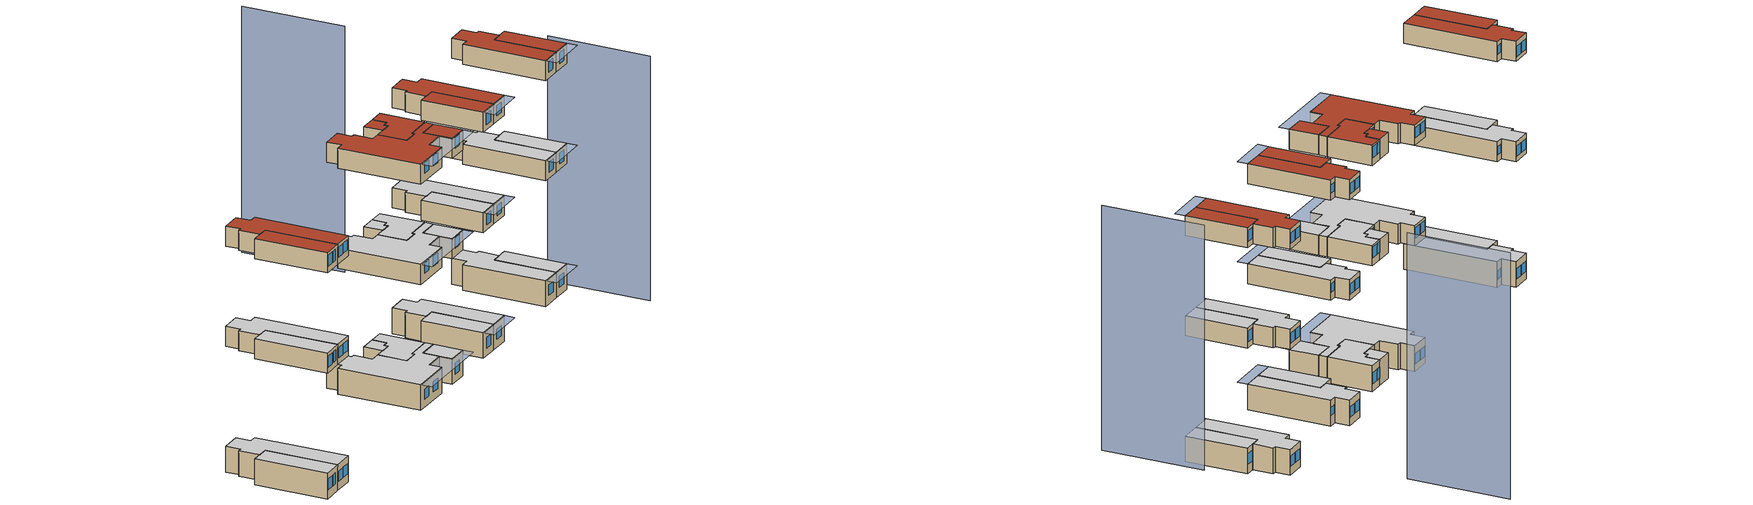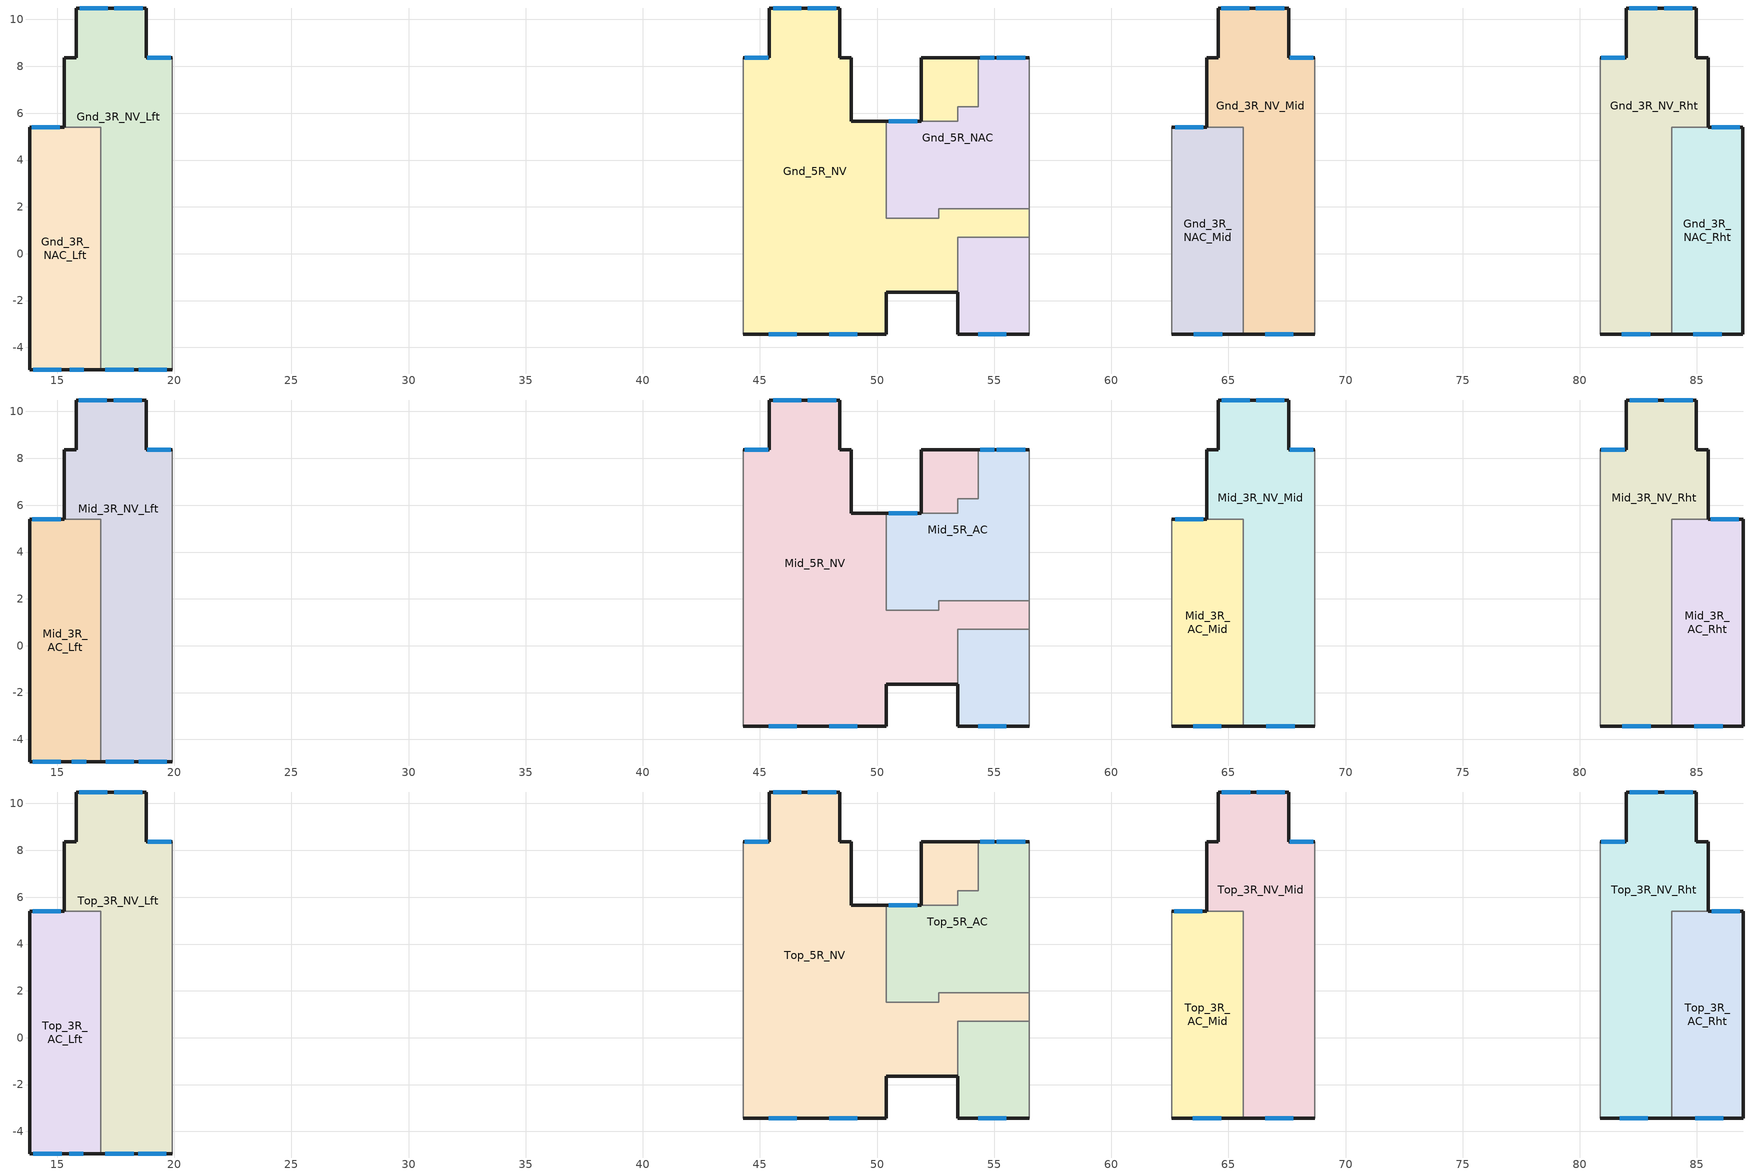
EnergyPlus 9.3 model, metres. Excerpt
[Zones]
Gnd_5R_NAC
 floor ground (Exterior Floor): 56.49,0.71 56.49,-3.44 53.44,-3.44 53.44,0.71 z0; 56.49,8.36 56.49,1.93 52.64,1.93 52.64,1.51 50.39,1.51 50.39,5.66 53.44,5.66 53.44,6.27 54.33,6.27 54.33,8.36 z0
 wall outside (Exterior Wall): 56.49,8.36 54.33,8.36 / 53.44,-1.64 53.44,-3.44 56.49,-3.44 / 51.88,5.66 50.39,5.66 z0:3.6
 wall to Gnd_5R_NV (Interior Wall): 50.39,5.66 50.39,1.51 52.64,1.51 52.64,1.93 56.49,1.93 / 54.33,8.36 54.33,6.27 53.44,6.27 53.44,5.66 51.88,5.66 / 56.49,0.71 53.44,0.71 53.44,-1.64 z0:3.6
 wall adiabatic (Exterior Wall): 56.49,-3.44 56.49,0.71 z0:3.6
 wall adiabatic (Interior Wall): 56.49,1.93 56.49,8.36 z0:3.6
 window (Exterior Window): 54.31,-3.44 55.51,-3.44 z1.11:2.62; 51.71,5.66 50.51,5.66 z0.97:2.48; 55.01,8.36 54.41,8.36 z1.04:2.56; 56.32,8.36 55.12,8.36 z1.03:2.55
 ceiling adiabatic (Interior Ceiling): 50.39,5.66 50.39,1.51 52.64,1.51 52.64,1.93 56.49,1.93 56.49,8.36 54.33,8.36 54.33,6.27 53.44,6.27 53.44,5.66 z3.6; 53.44,0.71 53.44,-3.44 56.49,-3.44 56.49,0.71 z3.6
Gnd_5R_NV
 floor ground (Exterior Floor): 50.39,5.66 50.39,1.51 52.64,1.51 52.64,1.93 56.49,1.93 56.49,0.71 53.44,0.71 53.44,-1.64 50.39,-1.64 50.39,-3.44 44.3,-3.44 44.3,8.36 45.41,8.36 45.41,10.49 48.41,10.49 48.41,8.36 48.91,8.36 48.91,5.66 z0; 54.33,8.36 54.33,6.27 53.44,6.27 53.44,5.66 51.88,5.66 51.88,8.36 z0
 wall outside (Exterior Wall): 50.39,5.66 48.91,5.66 48.91,8.36 48.41,8.36 48.41,10.49 45.41,10.49 45.41,8.36 44.3,8.36 / 44.3,-3.44 50.39,-3.44 50.39,-1.64 53.44,-1.64 / 54.33,8.36 51.88,8.36 51.88,5.66 z0:3.6
 wall adiabatic (Interior Wall): 44.3,8.36 44.3,-3.44 z0:3.6
 wall adiabatic (Exterior Wall): 56.49,0.71 56.49,1.93 z0:3.6
 window (Exterior Window): 45.37,-3.44 46.57,-3.44 z1.14:2.56; 47.96,-3.44 49.16,-3.44 z1.13:2.54; 48.25,10.49 47.05,10.49 z1:2.42; 46.76,10.49 45.56,10.49 z0.99:2.4; 45.35,8.36 44.35,8.36 z1.21:2.34
 ceiling adiabatic (Interior Ceiling): 45.41,10.49 45.41,8.36 44.3,8.36 44.3,-3.44 50.39,-3.44 50.39,-1.64 53.44,-1.64 53.44,0.71 56.49,0.71 56.49,1.93 52.64,1.93 52.64,1.51 50.39,1.51 50.39,5.66 48.91,5.66 48.91,8.36 48.41,8.36 48.41,10.49 z3.6; 51.88,8.36 51.88,5.66 53.44,5.66 53.44,6.27 54.33,6.27 54.33,8.36 z3.6
Gnd_3R_NAC_Rht
 floor ground (Exterior Floor): 86.97,5.4 86.97,-3.44 83.92,-3.44 83.92,5.4 z0
 wall outside (Exterior Wall): 83.92,-3.44 86.97,-3.44 86.97,5.4 85.48,5.4 z0:3.6
 wall to Gnd_3R_NV_Rht (Interior Wall): 85.48,5.4 83.92,5.4 83.92,-3.44 z0:3.6
 window (Exterior Window): 84.85,-3.44 86.05,-3.44 z1.13:2.65; 86.83,5.4 85.63,5.4 z1.27:2.79
 ceiling adiabatic (Interior Ceiling): 83.92,5.4 83.92,-3.44 86.97,-3.44 86.97,5.4 z3.6
Gnd_3R_NV_Rht
 floor ground (Exterior Floor): 84.98,10.49 84.98,8.36 85.48,8.36 85.48,5.4 83.92,5.4 83.92,-3.44 80.87,-3.44 80.87,8.36 81.98,8.36 81.98,10.49 z0
 wall outside (Exterior Wall): 80.87,-3.44 83.92,-3.44 / 85.48,5.4 85.48,8.36 84.98,8.36 84.98,10.49 81.98,10.49 81.98,8.36 80.87,8.36 z0:3.6
 wall adiabatic (Interior Wall): 80.87,8.36 80.87,-3.44 z0:3.6
 window (Exterior Window): 83.31,10.49 82.11,10.49 z1.19:2.6; 84.8,10.49 83.6,10.49 z1.2:2.62; 81.8,-3.44 83,-3.44 z1.25:2.66; 81.93,8.36 80.93,8.36 z1.51:2.64
 ceiling adiabatic (Interior Ceiling): 81.98,10.49 81.98,8.36 80.87,8.36 80.87,-3.44 83.92,-3.44 83.92,5.4 85.48,5.4 85.48,8.36 84.98,8.36 84.98,10.49 z3.6
Gnd_3R_NV_Mid
 floor ground (Exterior Floor): 67.57,10.49 67.57,8.36 68.68,8.36 68.68,-3.44 65.63,-3.44 65.63,5.4 64.07,5.4 64.07,8.36 64.57,8.36 64.57,10.49 z0
 wall outside (Exterior Wall): 65.63,-3.44 68.68,-3.44 / 68.68,8.36 67.57,8.36 67.57,10.49 64.57,10.49 64.57,8.36 64.07,8.36 64.07,5.4 z0:3.6
 wall to Gnd_3R_NAC_Mid (Interior Wall): 64.07,5.4 65.63,5.4 65.63,-3.44 z0:3.6
 wall adiabatic (Interior Wall): 68.68,-3.44 68.68,8.36 z0:3.6
 window (Exterior Window): 67.38,10.49 66.18,10.49 z1.16:2.57; 65.89,10.49 64.69,10.49 z1.14:2.56; 66.57,-3.44 67.77,-3.44 z1.12:2.53; 68.62,8.36 67.62,8.36 z1.45:2.57
 ceiling adiabatic (Interior Ceiling): 64.57,10.49 64.57,8.36 64.07,8.36 64.07,5.4 65.63,5.4 65.63,-3.44 68.68,-3.44 68.68,8.36 67.57,8.36 67.57,10.49 z3.6
Gnd_3R_NAC_Mid
 floor ground (Exterior Floor): 65.63,5.4 65.63,-3.44 62.59,-3.44 62.59,5.4 z0
 wall outside (Exterior Wall): 62.59,-3.44 65.63,-3.44 / 64.07,5.4 62.59,5.4 z0:3.6
 wall adiabatic (Interior Wall): 62.59,5.4 62.59,-3.44 z0:3.6
 window (Exterior Window): 63.53,-3.44 64.73,-3.44 z1.06:2.57; 63.94,5.4 62.74,5.4 z1.06:2.58
 ceiling adiabatic (Interior Ceiling): 62.59,5.4 62.59,-3.44 65.63,-3.44 65.63,5.4 z3.6
Gnd_3R_NAC_Lft
 floor ground (Exterior Floor): 16.87,5.4 16.87,-4.96 13.82,-4.96 13.82,5.4 z0
 wall outside (Exterior Wall): 15.31,5.4 13.82,5.4 13.82,-4.96 16.87,-4.96 z0:3.6
 wall to Gnd_3R_NV_Lft (Interior Wall): 16.87,-4.96 16.87,5.4 15.31,5.4 z0:3.6
 window (Exterior Window): 15.54,-4.96 16.14,-4.96 z1.2:2.72; 15.12,5.4 13.92,5.4 z0.96:2.48; 13.98,-4.96 15.18,-4.96 z1.22:2.73
 ceiling adiabatic (Interior Ceiling): 13.82,5.4 13.82,-4.96 16.87,-4.96 16.87,5.4 z3.6
Gnd_3R_NV_Lft
 floor ground (Exterior Floor): 18.81,10.49 18.81,8.36 19.92,8.36 19.92,-4.96 16.87,-4.96 16.87,5.4 15.31,5.4 15.31,8.36 15.81,8.36 15.81,10.49 z0
 wall outside (Exterior Wall): 19.92,8.36 18.81,8.36 18.81,10.49 15.81,10.49 15.81,8.36 15.31,8.36 15.31,5.4 / 16.87,-4.96 19.92,-4.96 z0:3.6
 wall adiabatic (Interior Wall): 19.92,-4.96 19.92,8.36 z0:3.6
 window (Exterior Window): 18.65,10.49 17.45,10.49 z1.13:2.55; 17.16,10.49 15.96,10.49 z1.12:2.53; 18.48,-4.96 19.68,-4.96 / 17.06,-4.96 18.26,-4.96 z1.21:2.63; 19.84,8.36 18.84,8.36 z1.16:2.29
 ceiling adiabatic (Interior Ceiling): 15.81,10.49 15.81,8.36 15.31,8.36 15.31,5.4 16.87,5.4 16.87,-4.96 19.92,-4.96 19.92,8.36 18.81,8.36 18.81,10.49 z3.6
Mid_5R_AC
 floor adiabatic (Interior Floor): 56.49,8.36 56.49,1.93 52.64,1.93 52.64,1.51 50.39,1.51 50.39,5.66 53.44,5.66 53.44,6.27 54.33,6.27 54.33,8.36 z17.6; 56.49,0.71 56.49,-3.44 53.44,-3.44 53.44,0.71 z17.6
 wall outside (Exterior Wall): 56.49,8.36 54.33,8.36 / 53.44,-1.64 53.44,-3.44 56.49,-3.44 / 51.88,5.66 50.39,5.66 z17.6:20.4
 wall to Mid_5R_NV (Interior Wall): 50.39,5.66 50.39,1.51 52.64,1.51 52.64,1.93 56.49,1.93 / 54.33,8.36 54.33,6.27 53.44,6.27 53.44,5.66 51.88,5.66 / 56.49,0.71 53.44,0.71 53.44,-1.64 z17.6:20.4
 wall adiabatic (Exterior Wall): 56.49,-3.44 56.49,0.71 z17.6:20.4
 wall adiabatic (Interior Wall): 56.49,1.93 56.49,8.36 z17.6:20.4
 window (Exterior Window): 55.01,8.36 54.41,8.36 z18.64:20.16; 56.32,8.36 55.12,8.36 z18.63:20.15; 51.71,5.66 50.51,5.66 z18.57:20.08; 54.31,-3.44 55.51,-3.44 z18.71:20.22
 ceiling adiabatic (Interior Ceiling): 53.44,0.71 53.44,-3.44 56.49,-3.44 56.49,0.71 z20.4; 50.39,5.66 50.39,1.51 52.64,1.51 52.64,1.93 56.49,1.93 56.49,8.36 54.33,8.36 54.33,6.27 53.44,6.27 53.44,5.66 z20.4
Mid_5R_NV
 floor adiabatic (Interior Floor): 50.39,5.66 50.39,1.51 52.64,1.51 52.64,1.93 56.49,1.93 56.49,0.71 53.44,0.71 53.44,-1.64 50.39,-1.64 50.39,-3.44 44.3,-3.44 44.3,8.36 45.41,8.36 45.41,10.49 48.41,10.49 48.41,8.36 48.91,8.36 48.91,5.66 z17.6; 54.33,8.36 54.33,6.27 53.44,6.27 53.44,5.66 51.88,5.66 51.88,8.36 z17.6
 wall outside (Exterior Wall): 50.39,5.66 48.91,5.66 48.91,8.36 48.41,8.36 48.41,10.49 45.41,10.49 45.41,8.36 44.3,8.36 / 44.3,-3.44 50.39,-3.44 50.39,-1.64 53.44,-1.64 / 54.33,8.36 51.88,8.36 51.88,5.66 z17.6:20.4
 wall adiabatic (Interior Wall): 44.3,8.36 44.3,-3.44 z17.6:20.4
 wall adiabatic (Exterior Wall): 56.49,0.71 56.49,1.93 z17.6:20.4
 window (Exterior Window): 45.35,8.36 44.35,8.36 z18.81:19.94; 46.76,10.49 45.56,10.49 z18.59:20; 48.25,10.49 47.05,10.49 z18.6:20.02; 47.96,-3.44 49.16,-3.44 z18.73:20.14; 45.37,-3.44 46.57,-3.44 z18.74:20.16
 ceiling adiabatic (Interior Ceiling): 45.41,10.49 45.41,8.36 44.3,8.36 44.3,-3.44 50.39,-3.44 50.39,-1.64 53.44,-1.64 53.44,0.71 56.49,0.71 56.49,1.93 52.64,1.93 52.64,1.51 50.39,1.51 50.39,5.66 48.91,5.66 48.91,8.36 48.41,8.36 48.41,10.49 z20.4; 51.88,8.36 51.88,5.66 53.44,5.66 53.44,6.27 54.33,6.27 54.33,8.36 z20.4
Mid_3R_AC_Rht
 floor adiabatic (Interior Floor): 86.97,5.4 86.97,-3.44 83.92,-3.44 83.92,5.4 z17.6
 wall outside (Exterior Wall): 83.92,-3.44 86.97,-3.44 86.97,5.4 85.48,5.4 z17.6:20.4
 wall to Mid_3R_NV_Rht (Interior Wall): 85.48,5.4 83.92,5.4 83.92,-3.44 z17.6:20.4
 window (Exterior Window): 86.79,5.4 85.59,5.4 z18.38:19.89; 84.9,-3.44 86.1,-3.44 z18.35:19.86
 ceiling adiabatic (Interior Ceiling): 83.92,5.4 83.92,-3.44 86.97,-3.44 86.97,5.4 z20.4
Mid_3R_AC_Mid
 floor adiabatic (Interior Floor): 65.63,5.4 65.63,-3.44 62.59,-3.44 62.59,5.4 z17.6
 wall outside (Exterior Wall): 64.07,5.4 62.59,5.4 / 62.59,-3.44 65.63,-3.44 z17.6:20.4
 wall to Mid_3R_NV_Mid (Interior Wall): 65.63,-3.44 65.63,5.4 64.07,5.4 z17.6:20.4
 wall adiabatic (Interior Wall): 62.59,5.4 62.59,-3.44 z17.6:20.4
 window (Exterior Window): 63.5,-3.44 64.7,-3.44 z18.3:19.82; 63.92,5.4 62.72,5.4 z18.34:19.85
 ceiling adiabatic (Interior Ceiling): 62.59,5.4 62.59,-3.44 65.63,-3.44 65.63,5.4 z20.4
Mid_3R_NV_Mid
 floor adiabatic (Interior Floor): 67.57,10.49 67.57,8.36 68.68,8.36 68.68,-3.44 65.63,-3.44 65.63,5.4 64.07,5.4 64.07,8.36 64.57,8.36 64.57,10.49 z17.6
 wall outside (Exterior Wall): 68.68,8.36 67.57,8.36 67.57,10.49 64.57,10.49 64.57,8.36 64.07,8.36 64.07,5.4 / 65.63,-3.44 68.68,-3.44 z17.6:20.4
 wall adiabatic (Interior Wall): 68.68,-3.44 68.68,8.36 z17.6:20.4
 window (Exterior Window): 65.91,10.49 64.71,10.49 z18.33:19.75; 67.39,10.49 66.19,10.49 z18.35:19.76; 66.62,-3.44 67.82,-3.44 z18.36:19.78; 68.61,8.36 67.61,8.36 z18.68:19.8
 ceiling adiabatic (Interior Ceiling): 64.57,10.49 64.57,8.36 64.07,8.36 64.07,5.4 65.63,5.4 65.63,-3.44 68.68,-3.44 68.68,8.36 67.57,8.36 67.57,10.49 z20.4
Mid_3R_NV_Rht
 floor adiabatic (Interior Floor): 84.98,10.49 84.98,8.36 85.48,8.36 85.48,5.4 83.92,5.4 83.92,-3.44 80.87,-3.44 80.87,8.36 81.98,8.36 81.98,10.49 z17.6
 wall outside (Exterior Wall): 85.48,5.4 85.48,8.36 84.98,8.36 84.98,10.49 81.98,10.49 81.98,8.36 80.87,8.36 / 80.87,-3.44 83.92,-3.44 z17.6:20.4
 wall adiabatic (Interior Wall): 80.87,8.36 80.87,-3.44 z17.6:20.4
 window (Exterior Window): 83.33,10.49 82.13,10.49 z18.38:19.8; 84.82,10.49 83.62,10.49 z18.4:19.81; 81.92,8.36 80.92,8.36 z18.68:19.8; 81.82,-3.44 83.02,-3.44 z18.39:19.81
 ceiling adiabatic (Interior Ceiling): 81.98,10.49 81.98,8.36 80.87,8.36 80.87,-3.44 83.92,-3.44 83.92,5.4 85.48,5.4 85.48,8.36 84.98,8.36 84.98,10.49 z20.4
Mid_3R_AC_Lft
 floor adiabatic (Interior Floor): 16.87,5.4 16.87,-4.96 13.82,-4.96 13.82,5.4 z17.6
 wall outside (Exterior Wall): 15.31,5.4 13.82,5.4 13.82,-4.96 16.87,-4.96 z17.6:20.4
 wall to Mid_3R_NV_Lft (Interior Wall): 16.87,-4.96 16.87,5.4 15.31,5.4 z17.6:20.4
 window (Exterior Window): 15.15,5.4 13.95,5.4 z18.21:19.73; 13.96,-4.96 15.16,-4.96 z18.4:19.92; 15.63,-4.96 16.23,-4.96 z18.42:19.94
 ceiling adiabatic (Interior Ceiling): 13.82,5.4 13.82,-4.96 16.87,-4.96 16.87,5.4 z20.4
Mid_3R_NV_Lft
 floor adiabatic (Interior Floor): 18.81,10.49 18.81,8.36 19.92,8.36 19.92,-4.96 16.87,-4.96 16.87,5.4 15.31,5.4 15.31,8.36 15.81,8.36 15.81,10.49 z17.6
 wall outside (Exterior Wall): 19.92,8.36 18.81,8.36 18.81,10.49 15.81,10.49 15.81,8.36 15.31,8.36 15.31,5.4 / 16.87,-4.96 19.92,-4.96 z17.6:20.4
 wall adiabatic (Interior Wall): 19.92,-4.96 19.92,8.36 z17.6:20.4
 window (Exterior Window): 18.61,10.49 17.41,10.49 z18.27:19.68; 17.13,10.49 15.93,10.49 z18.25:19.67; 19.85,8.36 18.85,8.36 z18.53:19.66; 18.48,-4.96 19.68,-4.96 / 17.08,-4.96 18.28,-4.96 z18.43:19.84
 ceiling adiabatic (Interior Ceiling): 15.81,10.49 15.81,8.36 15.31,8.36 15.31,5.4 16.87,5.4 16.87,-4.96 19.92,-4.96 19.92,8.36 18.81,8.36 18.81,10.49 z20.4
Top_5R_NV
 floor adiabatic (Exterior Floor): 50.39,5.66 50.39,1.51 52.64,1.51 52.64,1.93 56.49,1.93 56.49,0.71 53.44,0.71 53.44,-1.64 50.39,-1.64 50.39,-3.44 44.3,-3.44 44.3,8.36 45.41,8.36 45.41,10.49 48.41,10.49 48.41,8.36 48.91,8.36 48.91,5.66 z31.6
 floor adiabatic (Interior Floor): 54.33,8.36 54.33,6.27 53.44,6.27 53.44,5.66 51.88,5.66 51.88,8.36 z31.6
 wall outside (Exterior Wall): 50.39,5.66 48.91,5.66 48.91,8.36 48.41,8.36 48.41,10.49 45.41,10.49 45.41,8.36 44.3,8.36 / 44.3,-3.44 50.39,-3.44 50.39,-1.64 53.44,-1.64 / 54.33,8.36 51.88,8.36 51.88,5.66 z31.6:34.4
 wall adiabatic (Interior Wall): 44.3,8.36 44.3,-3.44 z31.6:34.4
 wall to Top_5R_AC (Interior Wall): 56.49,1.93 52.64,1.93 52.64,1.51 50.39,1.51 50.39,5.66 / 53.44,-1.64 53.44,0.71 56.49,0.71 / 51.88,5.66 53.44,5.66 53.44,6.27 54.33,6.27 54.33,8.36 z31.6:34.4
 wall adiabatic (Exterior Wall): 56.49,0.71 56.49,1.93 z31.6:34.4
 window (Exterior Window): 45.37,-3.44 46.57,-3.44 z32.74:34.16; 47.96,-3.44 49.16,-3.44 z32.73:34.14; 48.25,10.49 47.05,10.49 z32.6:34.02; 46.76,10.49 45.56,10.49 z32.59:34; 45.35,8.36 44.35,8.36 z32.81:33.94
 roof outside (Interior Floor): 45.41,10.49 45.41,8.36 44.3,8.36 44.3,-3.44 50.39,-3.44 50.39,-1.64 53.44,-1.64 53.44,0.71 56.49,0.71 56.49,1.93 52.64,1.93 52.64,1.51 50.39,1.51 50.39,5.66 48.91,5.66 48.91,8.36 48.41,8.36 48.41,10.49 z34.4
 roof outside (Exterior Roof): 51.88,8.36 51.88,5.66 53.44,5.66 53.44,6.27 54.33,6.27 54.33,8.36 z34.4
Top_5R_AC
 floor adiabatic (Interior Floor): 56.49,8.36 56.49,1.93 52.64,1.93 52.64,1.51 50.39,1.51 50.39,5.66 53.44,5.66 53.44,6.27 54.33,6.27 54.33,8.36 z31.6; 56.49,0.71 56.49,-3.44 53.44,-3.44 53.44,0.71 z31.6
 wall outside (Exterior Wall): 56.49,8.36 54.33,8.36 / 53.44,-1.64 53.44,-3.44 56.49,-3.44 / 51.88,5.66 50.39,5.66 z31.6:34.4
 wall adiabatic (Exterior Wall): 56.49,-3.44 56.49,0.71 z31.6:34.4
 wall adiabatic (Interior Wall): 56.49,1.93 56.49,8.36 z31.6:34.4
 window (Exterior Window): 54.31,-3.44 55.51,-3.44 z32.71:34.22; 56.32,8.36 55.12,8.36 z32.63:34.15; 51.71,5.66 50.51,5.66 z32.57:34.08; 55.01,8.36 54.41,8.36 z32.64:34.16
 roof outside (Exterior Roof): 53.44,0.71 53.44,-3.44 56.49,-3.44 56.49,0.71 z34.4; 50.39,5.66 50.39,1.51 52.64,1.51 52.64,1.93 56.49,1.93 56.49,8.36 54.33,8.36 54.33,6.27 53.44,6.27 53.44,5.66 z34.4
Top_3R_AC_Rht
 floor adiabatic (Interior Floor): 86.97,5.4 86.97,-3.44 83.92,-3.44 83.92,5.4 z31.6
 wall outside (Exterior Wall): 83.92,-3.44 86.97,-3.44 86.97,5.4 85.48,5.4 z31.6:34.4
 wall to Top_3R_NV_Rht (Interior Wall): 85.48,5.4 83.92,5.4 83.92,-3.44 z31.6:34.4
 window (Exterior Window): 86.83,5.4 85.63,5.4 z32.44:33.96; 84.93,-3.44 86.13,-3.44 z32.37:33.88
 roof outside (Exterior Roof): 83.92,5.4 83.92,-3.44 86.97,-3.44 86.97,5.4 z34.4
Top_3R_NV_Mid
 floor adiabatic (Interior Floor): 67.57,10.49 67.57,8.36 68.68,8.36 68.68,-3.44 65.63,-3.44 65.63,5.4 64.07,5.4 64.07,8.36 64.57,8.36 64.57,10.49 z31.6
 wall outside (Exterior Wall): 68.68,8.36 67.57,8.36 67.57,10.49 64.57,10.49 64.57,8.36 64.07,8.36 64.07,5.4 / 65.63,-3.44 68.68,-3.44 z31.6:34.4
 wall adiabatic (Interior Wall): 68.68,-3.44 68.68,8.36 z31.6:34.4
 wall to Top_3R_AC_Mid (Interior Wall): 64.07,5.4 65.63,5.4 65.63,-3.44 z31.6:34.4
 window (Exterior Window): 67.41,10.49 66.21,10.49 / 66.57,-3.44 67.77,-3.44 z32.36:33.77; 65.92,10.49 64.72,10.49 z32.35:33.76; 68.62,8.36 67.62,8.36 z32.52:33.64
 roof outside (Exterior Roof): 64.57,10.49 64.57,8.36 64.07,8.36 64.07,5.4 65.63,5.4 65.63,-3.44 68.68,-3.44 68.68,8.36 67.57,8.36 67.57,10.49 z34.4
Top_3R_AC_Lft
 floor adiabatic (Interior Floor): 16.87,5.4 16.87,-4.96 13.82,-4.96 13.82,5.4 z31.6
 wall outside (Exterior Wall): 15.31,5.4 13.82,5.4 13.82,-4.96 16.87,-4.96 z31.6:34.4
 wall to Top_3R_NV_Lft (Interior Wall): 16.87,-4.96 16.87,5.4 15.31,5.4 z31.6:34.4
 window (Exterior Window): 15.15,5.4 13.95,5.4 z32.35:33.86; 13.99,-4.96 15.19,-4.96 z32.49:34.01; 15.51,-4.96 16.11,-4.96 z32.47:33.98
 roof outside (Exterior Roof): 13.82,5.4 13.82,-4.96 16.87,-4.96 16.87,5.4 z34.4
Top_3R_AC_Mid
 floor adiabatic (Interior Floor): 65.63,5.4 65.63,-3.44 62.59,-3.44 62.59,5.4 z31.6
 wall outside (Exterior Wall): 64.07,5.4 62.59,5.4 / 62.59,-3.44 65.63,-3.44 z31.6:34.4
 wall adiabatic (Interior Wall): 62.59,5.4 62.59,-3.44 z31.6:34.4
 window (Exterior Window): 63.49,-3.44 64.69,-3.44 z32.34:33.86; 63.89,5.4 62.69,5.4 z32.32:33.83
 roof outside (Exterior Roof): 62.59,5.4 62.59,-3.44 65.63,-3.44 65.63,5.4 z34.4
Top_3R_NV_Rht
 floor adiabatic (Interior Floor): 84.98,10.49 84.98,8.36 85.48,8.36 85.48,5.4 83.92,5.4 83.92,-3.44 80.87,-3.44 80.87,8.36 81.98,8.36 81.98,10.49 z31.6
 wall outside (Exterior Wall): 85.48,5.4 85.48,8.36 84.98,8.36 84.98,10.49 81.98,10.49 81.98,8.36 80.87,8.36 / 80.87,-3.44 83.92,-3.44 z31.6:34.4
 wall adiabatic (Interior Wall): 80.87,8.36 80.87,-3.44 z31.6:34.4
 window (Exterior Window): 84.83,10.49 83.63,10.49 z32.36:33.78; 83.34,10.49 82.14,10.49 z32.35:33.76; 81.93,8.36 80.93,8.36 z32.74:33.86; 81.7,-3.44 82.9,-3.44 z32.47:33.88
 roof outside (Exterior Roof): 81.98,10.49 81.98,8.36 80.87,8.36 80.87,-3.44 83.92,-3.44 83.92,5.4 85.48,5.4 85.48,8.36 84.98,8.36 84.98,10.49 z34.4
Top_3R_NV_Lft
 floor adiabatic (Interior Floor): 18.81,10.49 18.81,8.36 19.92,8.36 19.92,-4.96 16.87,-4.96 16.87,5.4 15.31,5.4 15.31,8.36 15.81,8.36 15.81,10.49 z31.6
 wall outside (Exterior Wall): 19.92,8.36 18.81,8.36 18.81,10.49 15.81,10.49 15.81,8.36 15.31,8.36 15.31,5.4 / 16.87,-4.96 19.92,-4.96 z31.6:34.4
 wall adiabatic (Interior Wall): 19.92,-4.96 19.92,8.36 z31.6:34.4
 window (Exterior Window): 18.64,10.49 17.44,10.49 z32.22:33.63; 17.15,10.49 15.95,10.49 z32.2:33.62; 18.45,-4.96 19.65,-4.96 / 17.06,-4.96 18.26,-4.96 z32.53:33.94; 19.86,8.36 18.86,8.36 z32.6:33.73
 roof outside (Exterior Roof): 15.81,10.49 15.81,8.36 15.31,8.36 15.31,5.4 16.87,5.4 16.87,-4.96 19.92,-4.96 19.92,8.36 18.81,8.36 18.81,10.49 z34.4
shading: 88.32,-14.68 88.32,-0.08 z0:34.23; 79.43,24.49 79.43,39.09 z0:34.4; 44.3,-3.44 44.3,-4.96 56.49,-4.96 56.49,-3.44 53.44,-3.44 53.44,-1.64 50.39,-1.64 50.39,-3.44 z3.6; 44.3,-3.44 44.3,-4.96 56.49,-4.96 56.49,-3.44 53.44,-3.44 53.44,-1.64 50.39,-1.64 50.39,-3.44 z34.4; 44.3,-3.44 44.3,-4.96 56.49,-4.96 56.49,-3.44 53.44,-3.44 53.44,-1.64 50.39,-1.64 50.39,-3.44 z20.4; 68.68,-3.44 68.68,-4.96 62.59,-4.96 62.59,-3.44 z3.6; 86.97,-3.44 86.97,-4.96 80.87,-4.96 80.87,-3.44 z3.6; 68.68,-3.44 68.68,-4.96 62.59,-4.96 62.59,-3.44 z20.4; 86.97,-3.44 86.97,-4.96 80.87,-4.96 80.87,-3.44 z20.4; 68.68,-3.44 68.68,-4.96 62.59,-4.96 62.59,-3.44 z34.4; 86.97,-3.44 86.97,-4.96 80.87,-4.96 80.87,-3.44 z34.4
[Building]
Blk4: North Axis {deg}=351.6; Terrain=Urban; Loads Convergence Tolerance Value {W}=0.04; Temperature Convergence Tolerance Value {deltaC}=0.4; Solar Distribution=FullExterior; Maximum Number of Warmup Days=25
[Site:Location]
Singapore: Latitude {deg}=1.3; Longitude {deg}=103.8; Time Zone {hr}=8; Elevation {m}=6
[Site:GroundTemperature:BuildingSurface]
18, 18, 18, 18, 24, 24.3, 24, 18, 18, 18, 18, 18
[Material] Roughness=MediumRough
Name | Thickness {m} | Conductivity {W/m-K} | Density {kg/m3} | Specific Heat {J/kg-K} | Thermal Absorptance | Solar Absorptance | Visible Absorptance
M11 100mm lightweight concrete | 0.1016 | 0.53 | 1280 | 840 | 0.9 | 0.5 | 0.5
M15 150mm heavyweight concrete | 0.15 | 1.95 | 2240 | 900 | 0.9 | 0.7 | 0.7
Roof concrete | 0.15 | 1.442 | 2240 | 900
Cement plaster | 0.005 | 0.533 | 1280 | 840
Ferrocement | 0.03 | 0.836 | 1280 | 900
Polyethylene | 0.075 | 0.024 | 24 | 303
[Material:AirGap]
F05 Ceiling air space resistance: Thermal Resistance {m2-K/W}=0.18
[WindowMaterial:Glazing]
Clear 6mm: Optical Data Type=SpectralAverage; Thickness {m}=0.006; Solar Transmittance at Normal Incidence=0.837; Front Side Solar Reflectance at Normal Incidence=0.075; Back Side Solar Reflectance at Normal Incidence=0.075; Visible Transmittance at Normal Incidence=0.898; Front Side Visible Reflectance at Normal Incidence=0.081; Back Side Visible Reflectance at Normal Incidence=0.081; Infrared Transmittance at Normal Incidence=0; Front Side Infrared Hemispherical Emissivity=0.84; Back Side Infrared Hemispherical Emissivity=0.84; Conductivity {W/m-K}=0.9
[Construction]
Exterior Window: Clear 6mm
Interior Ceiling; Interior Floor; Exterior Floor: M15 150mm heavyweight concrete
Interior Wall: M11 100mm lightweight concrete
Exterior Roof: Ferrocement, F05 Ceiling air space resistance, Roof concrete, Cement plaster
Exterior Wall: M15 150mm heavyweight concrete, Polyethylene, Cement plaster
[Zone]
Name | Multiplier | Floor Area {m2}
Gnd_5R_NAC; Top_5R_AC; Mid_5R_AC | 3 | 43
Gnd_5R_NV; Top_5R_NV; Mid_5R_NV | 3 | 94
Gnd_3R_NAC_Rht; Mid_3R_AC_Rht; Top_3R_AC_Rht | 1 | 27
Gnd_3R_NV_Rht; Mid_3R_NV_Rht; Top_3R_NV_Rht | 1 | 47
Gnd_3R_NV_Mid; Mid_3R_NV_Mid; Top_3R_NV_Mid | 4 | 47
Gnd_3R_NAC_Mid; Mid_3R_AC_Mid; Top_3R_AC_Mid | 4 | 27
Gnd_3R_NAC_Lft; Mid_3R_AC_Lft; Top_3R_AC_Lft | 1 | 32
Gnd_3R_NV_Lft; Mid_3R_NV_Lft; Top_3R_NV_Lft | 1 | 52
[ZoneList]
AC Zones: Top_3R_AC_Rht, Mid_3R_AC_Mid, Mid_5R_AC, Mid_3R_AC_Rht, Top_5R_AC, Top_3R_AC_Lft, Top_3R_AC_Mid, Mid_3R_AC_Lft
[ZoneVentilation:DesignFlowRate]
Natural Ventilation: Zone or ZoneList=AC Zones; Schedule=Ventilation Schedule; Design Flow Rate Calculation Method=AirChanges/Hour; Air Changes per Hour {1/hr}=53; Ventilation Type=Natural; Fan Total Efficiency=1; Constant Term Coefficient=1; Minimum Indoor Temperature {C}=20; Maximum Indoor Temperature {C}=40; Delta Temperature {deltaC}=-100; Minimum Outdoor Temperature {C}=23; Maximum Outdoor Temperature {C}=34; Maximum Wind Speed {m/s}=9
[HVACTemplate:Thermostat] Constant Heating Setpoint {C}=0
Name | Cooling Setpoint Schedule | Constant Cooling Setpoint {C}
AC zones | Cooling Setpoint Schedule
Non-AC zones |  | 50
[HVACTemplate:Zone:IdealLoadsAirSystem] Template Thermostat=AC zones; Maximum Heating Supply Air Temperature {C}=50; Minimum Cooling Supply Air Temperature {C}=13; Maximum Heating Supply Air Humidity Ratio {kgWater/kgDryAir}=0.0156; Minimum Cooling Supply Air Humidity Ratio {kgWater/kgDryAir}=0.0077; Heating Limit=NoLimit; Cooling Limit=NoLimit; Dehumidification Control Type=ConstantSensibleHeatRatio; Cooling Sensible Heat Ratio=0.6; Humidification Control Type=None; Humidification Setpoint {percent}=30; Outdoor Air Method=None; Outdoor Air Flow Rate per Person {m3/s}=0.00944; Demand Controlled Ventilation Type=None; Outdoor Air Economizer Type=NoEconomizer; Heat Recovery Type=None; Sensible Heat Recovery Effectiveness=0.7; Latent Heat Recovery Effectiveness=0.65
Top_5R_AC; Top_3R_AC_Rht; Top_3R_AC_Mid; Top_3R_AC_Lft; Mid_5R_AC; Mid_3R_AC_Rht; Mid_3R_AC_Mid; Mid_3R_AC_Lft
[Schedule:Compact]
Cooling Setpoint Schedule: Through: 12/31, For: Weekdays, Until: 06:00, 25, Until: 23:30, 100, Until: 24:00, 25, For: Weekends, Until: 06:00, 25, Until: 23:30, 100, Until: 24:00, 25
Ventilation Schedule: Through: 12/31, For: Weekdays, Until: 06:00, 0, Until: 23:30, 1, Until: 24:00, 0, For: Weekends, Until: 06:50, 0, Until: 23:30, 1, Until: 24:00, 0
